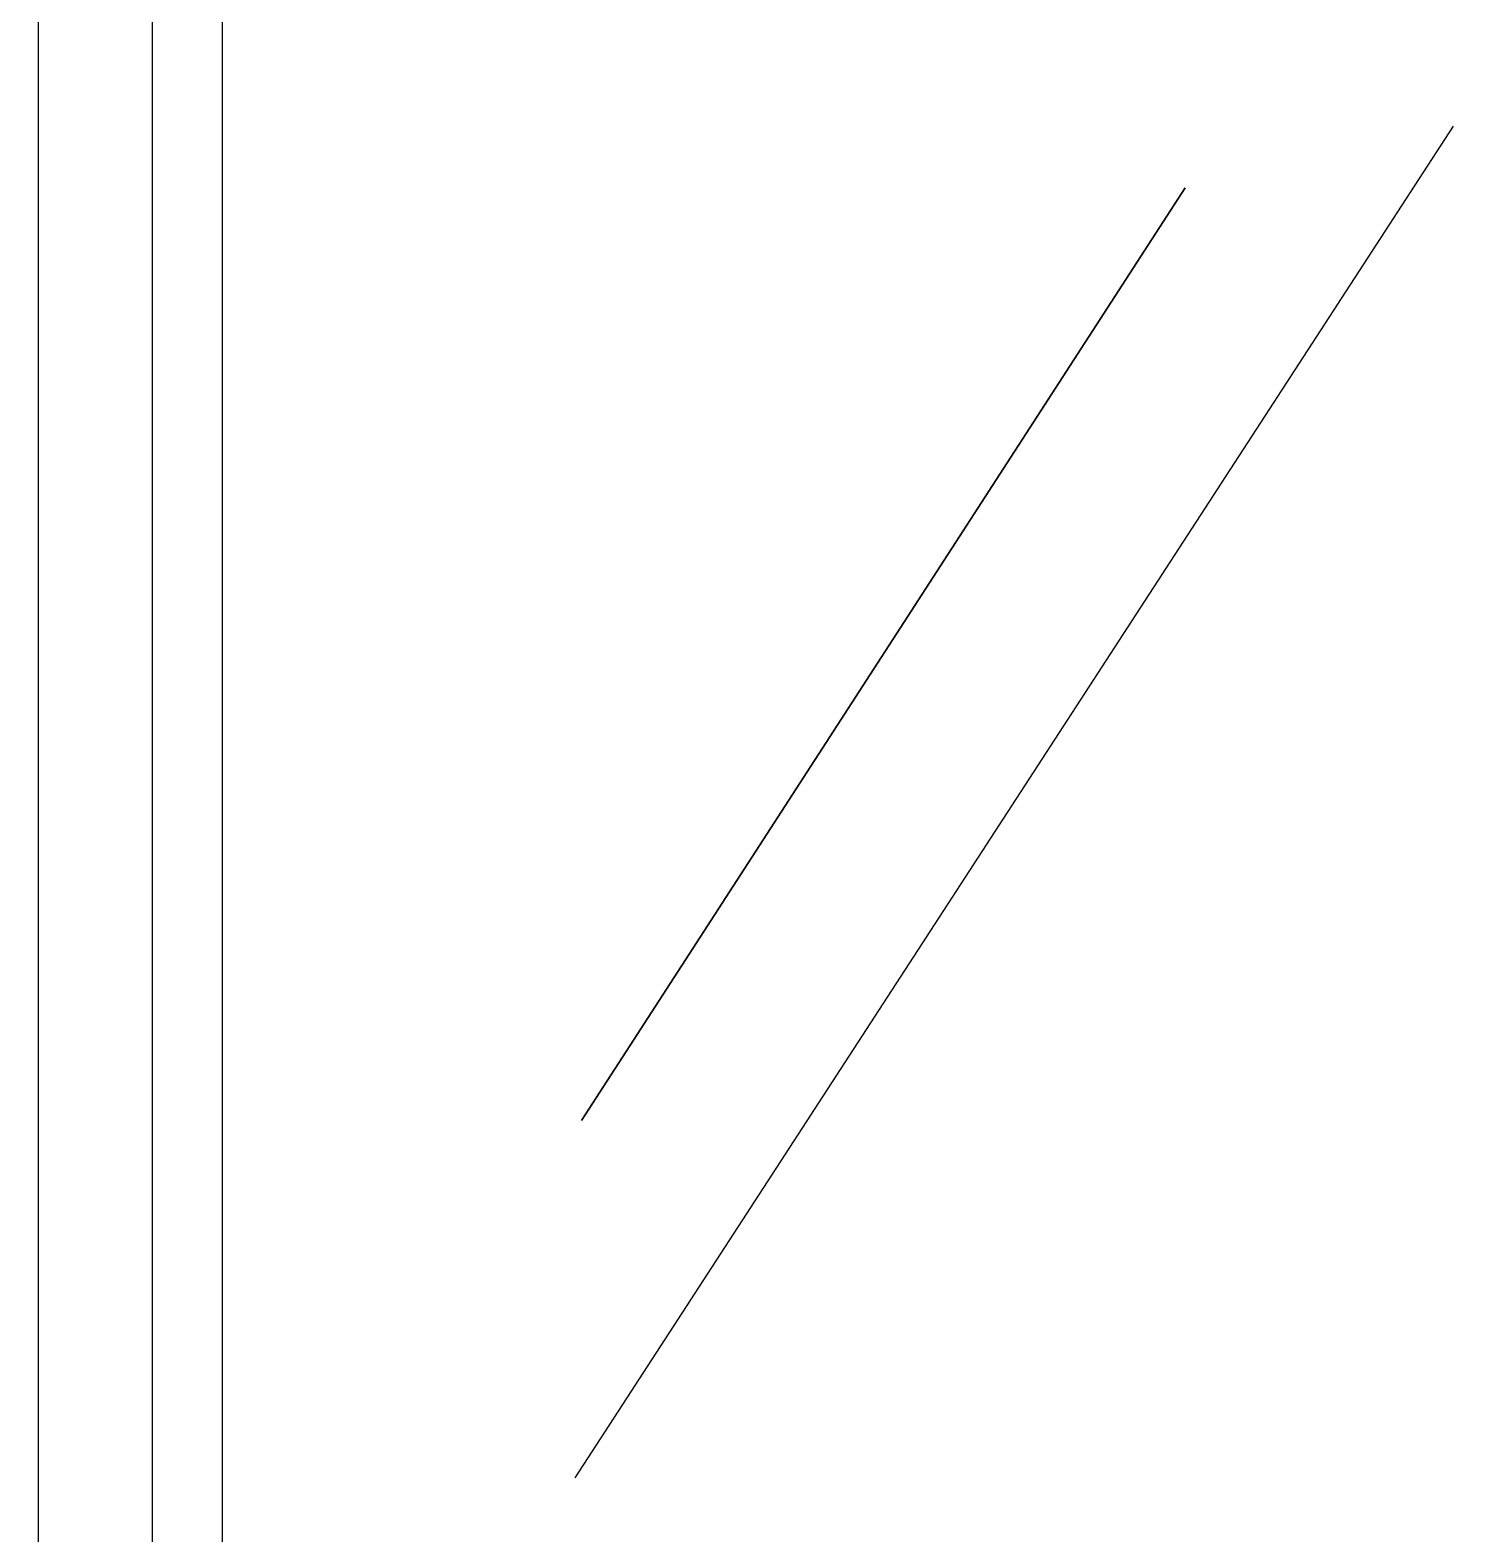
# Model space of a CAD drawing. Extents: x -1140 to 5605, y -816 to 2382.
# Drawn here: x 4398.5 to 4454.5, y 185.2 to 243.2 of the extents above; entities that cross this region are included whole.
import ezdxf

# ---------------------------------------------------------------- set-up
doc = ezdxf.new("R2010")
doc.units = 0
doc.header["$MEASUREMENT"] = 0
for name, color, linetype, lineweight in [('.ATI-HATCH', 7, 'Continuous', 0), ('G-ANNO-TTLB', 7, 'Continuous', 0), ('Layer 17', 7, 'Continuous', 0), ('TYVEK', 7, 'Continuous', 0)]:
    doc.layers.add(name, color=color, linetype=linetype, lineweight=lineweight)

# ---------------------------------------------------------------- blocks, each defined once
blk = doc.blocks.new('Block_267')
at = {"layer": 'TYVEK', "color": 3, "lineweight": 25, "true_color": 0x00ff00}
blk.add_line((4405.942, 124.031), (4405.942, 281.94), dxfattribs=at)
blk = doc.blocks.new('Block_420')
at = {"layer": 'Layer 17', "color": 3, "lineweight": 25, "true_color": 0x00ff00}
blk.add_line((4405.942, 124.031), (4405.942, 281.94), dxfattribs=at)

msp = doc.modelspace()

# ---------------------------------------------------------------- hatches: boundary and pattern name
at = {"layer": 'G-ANNO-TTLB', "true_color": 0xff00ff, "transparency": 33554687}
h = msp.add_hatch(color=6, dxfattribs=at)
edge = h.paths.add_edge_path()
edge.add_spline(control_points=[(5285.56, -733.232), (5285.56, -733.232), (2356.042, -733.232), (2356.042, -733.232), (2356.042, -733.232), (2356.042, 1723.768), (2356.042, 1723.768), (2356.042, 1723.768), (5285.56, 1723.768), (5285.56, 1723.768), (5285.56, 1723.768), (5285.56, -733.232), (5285.56, -733.232)], knot_values=[0, 0, 0, 0, 1, 1, 1, 2, 2, 2, 3, 3, 3, 4, 4, 4, 4], degree=3, periodic=0)
edge = h.paths.add_edge_path()
edge.add_spline(control_points=[(2365.042, 1714.768), (2365.042, 1714.768), (2365.042, -724.232), (2365.042, -724.232), (2365.042, -724.232), (5276.56, -724.232), (5276.56, -724.232), (5276.56, -724.232), (5276.56, 1714.768), (5276.56, 1714.768), (5276.56, 1714.768), (2365.042, 1714.768), (2365.042, 1714.768)], knot_values=[0, 0, 0, 0, 1, 1, 1, 2, 2, 2, 3, 3, 3, 4, 4, 4, 4], degree=3, periodic=0)
edge.add_line((2365.042, 1714.768), (2365.042, 1714.768))

# ---------------------------------------------------------------- linework, layer by layer
at = {"layer": '.ATI-HATCH'}
msp.add_open_spline([(4373.384, 328.769), (4373.384, 328.769), (4373.384, 305.609), (4373.384, 305.609), (4373.384, 305.609), (4398.779, 291.388), (4398.779, 291.388), (4398.779, 291.388), (4398.883, 291.388), (4398.883, 291.388), (4398.883, 291.388), (4398.883, 291.328), (4398.883, 291.328), (4398.883, 291.328), (4507.44, 228.505), (4507.44, 228.505), (4507.44, 228.505), (4507.252, 251.904), (4507.252, 251.904)], degree=3, knots=[0, 0, 0, 0, 1, 1, 1, 2, 2, 2, 3, 3, 3, 4, 4, 4, 5, 5, 5, 6, 6, 6, 6], dxfattribs=at)
at = {"layer": 'G-ANNO-TTLB'}
for points in [[(5285.56, -733.232), (5285.56, -733.232), (2356.042, -733.232), (2356.042, -733.232), (2356.042, -733.232), (2356.042, 1723.768), (2356.042, 1723.768), (2356.042, 1723.768), (5285.56, 1723.768), (5285.56, 1723.768), (5285.56, 1723.768), (5285.56, -733.232), (5285.56, -733.232)], [(2365.042, 1714.768), (2365.042, 1714.768), (2365.042, -724.232), (2365.042, -724.232), (2365.042, -724.232), (5276.56, -724.232), (5276.56, -724.232), (5276.56, -724.232), (5276.56, 1714.768), (5276.56, 1714.768), (5276.56, 1714.768), (2365.042, 1714.768), (2365.042, 1714.768)]]:
    msp.add_open_spline(points, degree=3, knots=[0, 0, 0, 0, 1, 1, 1, 2, 2, 2, 3, 3, 3, 4, 4, 4, 4], dxfattribs=at)
at = {"layer": 'Layer 17', "color": 3, "lineweight": 25, "true_color": 0x00ff00}
msp.add_line((4398.855, 119.392), (4398.855, 291.454), dxfattribs=at)
at = {"layer": 'Layer 17', "color": 251, "lineweight": 25, "true_color": 0x5b5b5b}
msp.add_line((4453.416, 239.546), (4419.542, 187.393), dxfattribs=at)
at = {"layer": 'Layer 17', "color": 252, "lineweight": 35, "true_color": 0x848484}
msp.add_line((4443.085, 237.159), (4419.792, 201.184), dxfattribs=at)
at = {"layer": 'Layer 17', "color": 3, "lineweight": 25, "true_color": 0x00ff00}
msp.add_lwpolyline([(4403.243, 122.419), (4403.243, 283.514), (4477.528, 240.2), (4477.528, 79.386), (4403.243, 122.419)], dxfattribs=at)
at = {"layer": 'TYVEK', "color": 3, "lineweight": 25, "true_color": 0x00ff00}
msp.add_line((4398.855, 119.392), (4398.855, 291.454), dxfattribs=at)
at = {"layer": 'TYVEK', "color": 251, "lineweight": 25, "true_color": 0x5b5b5b}
msp.add_line((4453.416, 239.546), (4419.542, 187.393), dxfattribs=at)
at = {"layer": 'TYVEK', "color": 252, "lineweight": 35, "true_color": 0x848484}
msp.add_line((4443.085, 237.159), (4419.792, 201.184), dxfattribs=at)
at = {"layer": 'TYVEK', "color": 3, "lineweight": 25, "true_color": 0x00ff00}
msp.add_lwpolyline([(4403.243, 122.419), (4403.243, 283.514), (4477.528, 240.2), (4477.528, 79.386), (4403.243, 122.419)], dxfattribs=at)

# ---------------------------------------------------------------- block references
at = {"layer": 'Layer 17'}
msp.add_blockref('Block_420', (0, 0), dxfattribs=at)
at = {"layer": 'TYVEK'}
msp.add_blockref('Block_267', (0, 0), dxfattribs=at)

doc.saveas('drawing.dxf')
